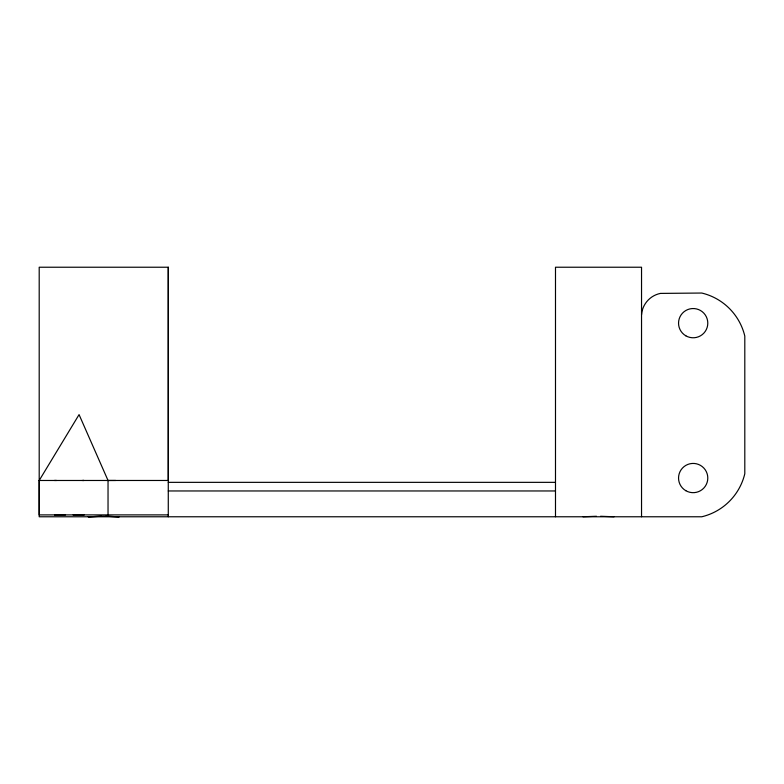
<?xml version="1.0" encoding="UTF-8"?>
<svg xmlns="http://www.w3.org/2000/svg" width="784" height="784" viewBox="0 0 784 784"><rect width="100%" height="100%" fill="white"/><g stroke="black" fill="none" stroke-linecap="round" stroke-linejoin="round"><path stroke-width="1.18" d="M108.035 514.902L108.035 480.484L79.066 414.609L39.2 480.474L39.2 514.902L168.276 514.892M641.537 314.776L641.9 311.944A23.667 23.667 0 0 1 660.442 293.402L701.778 293.04A58.085 58.085 0 0 1 744.8 336.071L744.8 473.742A58.085 58.085 0 0 1 701.778 516.774L39.2 516.774L39.2 267.226L168.276 267.226L168.276 480.474L39.2 480.484M101.704 516.264L88.22 516.774L103.743 516.225L119.246 516.774L105.771 516.264M596.477 516.264L583.002 516.774M108.035 480.484L115.669 480.474M55.184 480.474L54.684 480.474L56.644 480.474M83.447 480.474L83.947 480.474L81.987 480.484M168.276 482.346L555.493 482.346M168.276 490.96L555.493 490.96M55.184 514.902L54.684 514.902L65.533 514.892M83.447 514.902L83.947 514.902L73.108 514.902M614.029 516.774L600.554 516.264M641.537 516.774L641.537 267.226L555.493 267.226L555.493 516.774M168.276 267.226L168.276 516.774M685.853 335.826A14.631 14.631 0 0 0 707.795 323.165A14.631 14.631 0 0 0 685.853 310.493A14.631 14.631 0 0 0 685.853 335.826M685.853 490.715A14.631 14.631 0 0 0 707.795 478.044A14.631 14.631 0 0 0 685.853 465.382A14.631 14.631 0 0 0 685.853 490.715"/></g></svg>
